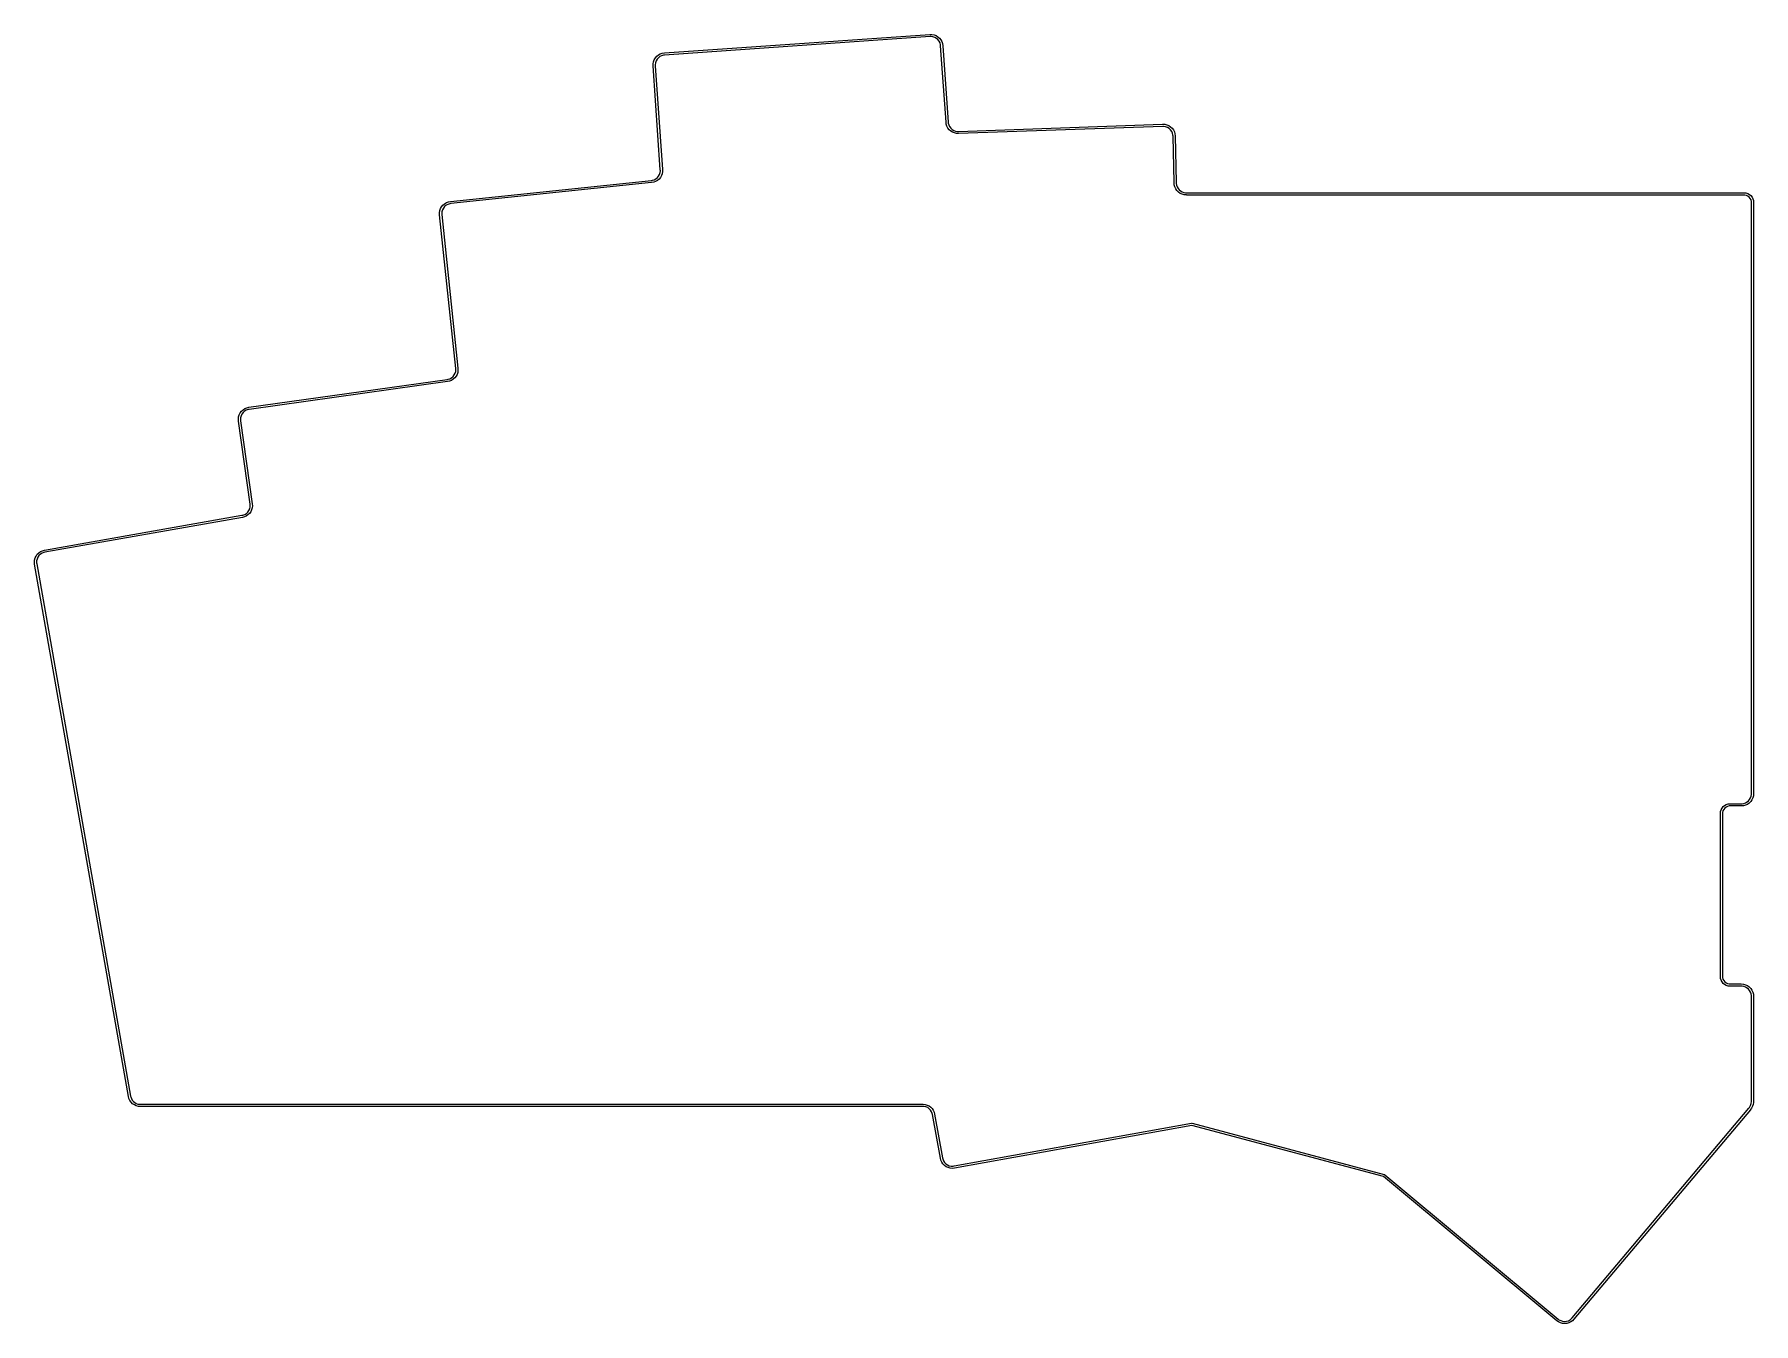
# Model space of a CAD drawing. Extents: x 19 to 174, y -140 to -23.
import ezdxf

# ---------------------------------------------------------------- set-up
doc = ezdxf.new("R2010")
doc.units = 0
doc.layers.add('BLACK', color=7, linetype='CONTINUOUS')

msp = doc.modelspace()

# ---------------------------------------------------------------- linework, layer by layer
at = {"layer": 'BLACK', "linetype": 'CONTINUOUS'}
for p, q in [((75.351, -24.876), (99.2925, -23.2018)), ((99.2925, -23.2018), (99.4842, -23.2051)), ((99.2925, -23.2018), (99.2925, -23.2018)), ((99.2925, -23.2018), (99.2925, -23.2018)), ((99.2925, -23.2018), (99.2925, -23.2018)), ((99.4842, -23.2051), (99.6725, -23.2417)), ((99.6725, -23.2417), (99.8515, -23.3104)), ((99.3065, -23.4013), (75.365, -25.0755)), ((99.3949, -23.3951), (99.3065, -23.4013)), ((99.3065, -23.4013), (99.3065, -23.4013)), ((99.3065, -23.4013), (99.3065, -23.4013)), ((99.3065, -23.4013), (99.3065, -23.4013)), ((99.5708, -23.4175), (99.3949, -23.3951)), ((99.7389, -23.4738), (99.5708, -23.4175)), ((99.8928, -23.5617), (99.7389, -23.4738)), ((99.8515, -23.3104), (100.016, -23.4092)), ((100.027, -23.678), (99.8928, -23.5617)), ((100.016, -23.4092), (100.161, -23.535)), ((100.135, -23.8182), (100.027, -23.678)), ((100.214, -23.9769), (100.135, -23.8182)), ((100.161, -23.535), (100.281, -23.684)), ((100.261, -24.1479), (100.214, -23.9769)), ((100.267, -24.2363), (100.261, -24.1479)), ((100.749, -31.1264), (100.267, -24.2363)), ((100.267, -24.2363), (100.267, -24.2363)), ((100.267, -24.2363), (100.267, -24.2363)), ((100.267, -24.2363), (100.267, -24.2363)), ((100.267, -24.2363), (100.267, -24.2363)), ((100.281, -23.684), (100.374, -23.8517)), ((100.374, -23.8517), (100.437, -24.033)), ((100.437, -24.033), (100.467, -24.2224)), ((100.467, -24.2224), (100.467, -24.2224)), ((100.467, -24.2224), (100.467, -24.2224)), ((100.467, -24.2224), (100.948, -31.1124)), ((74.3304, -26.05), (74.3338, -25.8583)), ((74.9851, -35.4119), (74.3304, -26.05)), ((74.3304, -26.05), (74.3304, -26.05)), ((74.3304, -26.05), (74.3304, -26.05)), ((74.3304, -26.05), (74.3304, -26.05)), ((74.3338, -25.8583), (74.3703, -25.6701)), ((74.3703, -25.6701), (74.4391, -25.4911)), ((74.4391, -25.4911), (74.5378, -25.3267)), ((74.5461, -25.7718), (74.5237, -25.9476)), ((74.5237, -25.9476), (74.5299, -26.0361)), ((74.5299, -26.0361), (74.5299, -26.0361)), ((74.5299, -26.0361), (75.1846, -35.398)), ((74.5378, -25.3267), (74.6636, -25.182)), ((74.6024, -25.6036), (74.5461, -25.7718)), ((74.6903, -25.4497), (74.6024, -25.6036)), ((74.6636, -25.182), (74.8126, -25.0613)), ((74.8066, -25.3159), (74.6903, -25.4497)), ((74.9468, -25.2074), (74.8066, -25.3159)), ((74.8126, -25.0613), (74.9803, -24.9684)), ((75.1055, -25.1283), (74.9468, -25.2074)), ((74.9803, -24.9684), (75.1616, -24.9059)), ((75.2765, -25.0816), (75.1055, -25.1283)), ((75.1616, -24.9059), (75.351, -24.8759)), ((75.3648, -25.0754), (75.2765, -25.0816)), ((75.351, -24.8759), (75.351, -24.876)), ((75.351, -24.876), (75.351, -24.876)), ((75.351, -24.876), (75.351, -24.876)), ((75.3649, -25.0755), (75.3648, -25.0754)), ((75.365, -25.0755), (75.3649, -25.0755)), ((75.365, -25.0755), (75.365, -25.0755)), ((75.365, -25.0755), (75.365, -25.0755)), ((100.749, -31.1267), (100.749, -31.1264)), ((100.778, -31.3116), (100.749, -31.1267)), ((100.838, -31.4892), (100.778, -31.3116)), ((100.927, -31.6541), (100.838, -31.4892)), ((101.043, -31.8014), (100.927, -31.6541)), ((100.948, -31.1124), (100.948, -31.1124)), ((100.948, -31.1124), (100.948, -31.1124)), ((100.948, -31.1124), (100.948, -31.1124)), ((100.948, -31.1124), (100.955, -31.1988)), ((100.955, -31.1988), (100.999, -31.3662)), ((100.999, -31.3662), (101.075, -31.522)), ((101.183, -31.9268), (101.043, -31.8014)), ((101.075, -31.522), (101.18, -31.6604)), ((101.18, -31.6604), (101.308, -31.7764)), ((101.341, -32.0268), (101.183, -31.9268)), ((101.308, -31.7764), (101.457, -31.8656)), ((101.514, -32.0984), (101.341, -32.0268)), ((101.457, -31.8656), (101.62, -31.9249)), ((101.697, -32.1395), (101.514, -32.0984)), ((101.62, -31.9249), (101.791, -31.952)), ((101.885, -32.149), (101.697, -32.1395)), ((101.791, -31.952), (101.878, -31.9491)), ((101.878, -31.9491), (120.283, -31.3064)), ((120.29, -31.5062), (101.885, -32.149)), ((101.885, -32.149), (101.885, -32.149)), ((101.885, -32.149), (101.885, -32.149)), ((120.283, -31.3064), (120.474, -31.3164)), ((120.378, -31.5031), (120.29, -31.5062)), ((120.29, -31.5062), (120.29, -31.5062)), ((120.553, -31.5316), (120.378, -31.5031)), ((120.474, -31.3164), (120.661, -31.3595)), ((120.719, -31.5937), (120.553, -31.5316)), ((120.661, -31.3595), (120.838, -31.4344)), ((120.87, -31.687), (120.719, -31.5937)), ((120.838, -31.4344), (120.998, -31.5389)), ((121, -31.8079), (120.87, -31.687)), ((120.998, -31.5389), (121.139, -31.6696)), ((121.103, -31.9518), (121, -31.8079)), ((121.177, -32.1131), (121.103, -31.9518)), ((121.139, -31.6696), (121.254, -31.8228)), ((121.217, -32.2857), (121.177, -32.1131)), ((121.221, -32.3731), (121.217, -32.2857)), ((121.313, -36.5782), (121.221, -32.3731)), ((121.254, -31.8228), (121.341, -31.9936)), ((121.341, -31.9936), (121.397, -32.177)), ((121.397, -32.177), (121.42, -32.3673)), ((121.42, -32.3673), (121.42, -32.3673)), ((121.42, -32.3673), (121.42, -32.368)), ((121.42, -32.368), (121.42, -32.3686)), ((121.42, -32.3686), (121.513, -36.5738)), ((74.9699, -35.6704), (74.991, -35.4984)), ((74.991, -35.4984), (74.9851, -35.4119)), ((74.9851, -35.4119), (74.9851, -35.4119)), ((75.1816, -35.5854), (75.1469, -35.7697)), ((75.1846, -35.398), (75.1816, -35.5854)), ((75.1846, -35.398), (75.1846, -35.398)), ((75.1846, -35.398), (75.1846, -35.398)), ((56.0575, -38.2747), (74.1813, -36.3698)), ((74.2022, -36.5687), (56.0784, -38.4736)), ((74.1813, -36.3698), (74.1813, -36.3698)), ((74.1813, -36.3698), (74.1813, -36.3698)), ((74.1813, -36.3698), (74.1814, -36.3698)), ((74.1814, -36.3698), (74.2675, -36.3607)), ((74.3864, -36.5333), (74.2022, -36.5687)), ((74.2022, -36.5687), (74.2022, -36.5687)), ((74.2022, -36.5687), (74.2022, -36.5687)), ((74.2022, -36.5687), (74.2022, -36.5687)), ((74.2675, -36.3607), (74.4332, -36.31)), ((74.5618, -36.4671), (74.3864, -36.5333)), ((74.4332, -36.31), (74.5862, -36.2286)), ((74.7234, -36.3721), (74.5618, -36.4671)), ((74.5862, -36.2286), (74.7209, -36.1195)), ((74.7209, -36.1195), (74.8323, -35.9868)), ((74.8665, -36.251), (74.7234, -36.3721)), ((74.8323, -35.9868), (74.9163, -35.8352)), ((74.9871, -36.1074), (74.8665, -36.251)), ((74.9163, -35.8352), (74.9699, -35.6704)), ((75.0814, -35.9454), (74.9871, -36.1074)), ((75.1469, -35.7697), (75.0814, -35.9454)), ((121.313, -36.5788), (121.313, -36.5782)), ((121.33, -36.7697), (121.313, -36.5788)), ((121.38, -36.9575), (121.33, -36.7697)), ((121.462, -37.1337), (121.38, -36.9575)), ((121.574, -37.293), (121.462, -37.1337)), ((121.513, -36.5738), (121.512, -36.5748)), ((121.512, -36.5748), (121.513, -36.576)), ((121.513, -36.576), (121.513, -36.6561)), ((121.513, -36.6561), (121.54, -36.8138)), ((121.54, -36.8138), (121.595, -36.9643)), ((121.595, -36.9643), (121.675, -37.103)), ((121.675, -37.103), (121.778, -37.2257)), ((55.1676, -38.9212), (55.2606, -38.7535)), ((55.2606, -38.7535), (55.3813, -38.6045)), ((55.3813, -38.6045), (55.526, -38.4787)), ((55.5289, -38.7334), (55.4173, -38.8711)), ((55.526, -38.4787), (55.6903, -38.38)), ((55.6652, -38.62), (55.5289, -38.7334)), ((55.821, -38.5354), (55.6652, -38.62)), ((55.6903, -38.38), (55.8693, -38.3113)), ((55.9903, -38.4828), (55.821, -38.5354)), ((55.8693, -38.3113), (56.0575, -38.2747)), ((56.0784, -38.4736), (55.9903, -38.4828)), ((56.0575, -38.2747), (56.0575, -38.2747)), ((56.0575, -38.2747), (56.0575, -38.2747)), ((56.0575, -38.2747), (56.0575, -38.2747)), ((56.0784, -38.4736), (56.0784, -38.4736)), ((121.711, -37.4304), (121.574, -37.293)), ((121.87, -37.5419), (121.711, -37.4304)), ((121.778, -37.2257), (121.901, -37.3287)), ((122.047, -37.6241), (121.87, -37.5419)), ((121.901, -37.3287), (122.04, -37.4088)), ((122.04, -37.4088), (122.19, -37.4636)), ((122.234, -37.6744), (122.047, -37.6241)), ((122.19, -37.4636), (122.348, -37.4914)), ((122.425, -37.6911), (122.234, -37.6744)), ((122.348, -37.4914), (122.428, -37.4914)), ((122.428, -37.692), (122.425, -37.6911)), ((122.428, -37.4914), (122.43, -37.492)), ((172.72, -37.692), (122.428, -37.692)), ((122.43, -37.492), (172.72, -37.492)), ((172.72, -37.492), (172.888, -37.5086)), ((172.795, -37.692), (172.72, -37.692)), ((172.72, -37.692), (172.72, -37.692)), ((172.72, -37.692), (172.72, -37.692)), ((172.94, -37.7252), (172.795, -37.692)), ((172.888, -37.5086), (173.05, -37.5576)), ((173.074, -37.7899), (172.94, -37.7252)), ((173.05, -37.5576), (173.199, -37.6373)), ((173.191, -37.8829), (173.074, -37.7899)), ((173.284, -37.9996), (173.191, -37.8829)), ((173.199, -37.6373), (173.33, -37.7445)), ((173.349, -38.134), (173.284, -37.9996)), ((173.33, -37.7445), (173.437, -37.8751)), ((173.382, -38.2794), (173.349, -38.134)), ((173.382, -38.354), (173.382, -38.2794)), ((173.382, -91.694), (173.382, -38.354)), ((173.382, -38.354), (173.382, -38.354)), ((173.437, -37.8751), (173.516, -38.0241)), ((173.516, -38.0241), (173.565, -38.1858)), ((173.565, -38.1858), (173.582, -38.354)), ((173.582, -38.354), (173.582, -38.354)), ((173.582, -38.354), (173.582, -91.694)), ((55.0752, -39.2919), (55.1052, -39.1025)), ((55.0785, -39.4836), (55.0752, -39.2919)), ((56.5354, -53.3448), (55.0785, -39.4836)), ((55.0785, -39.4836), (55.0785, -39.4836)), ((55.0785, -39.4836), (55.0785, -39.4836)), ((55.1052, -39.1025), (55.1676, -38.9212)), ((55.2844, -39.198), (55.2682, -39.3746)), ((55.2682, -39.3746), (55.2774, -39.4627)), ((55.2774, -39.4627), (56.7343, -53.3239)), ((55.3348, -39.028), (55.2844, -39.198)), ((55.4173, -38.8711), (55.3348, -39.028)), ((55.8514, -54.318), (56.0153, -54.2615)), ((56.0153, -54.2615), (56.1653, -54.1749)), ((56.1653, -54.1749), (56.2961, -54.0612)), ((56.2961, -54.0612), (56.4028, -53.9246)), ((56.4463, -54.1875), (56.3074, -54.3135)), ((56.4028, -53.9246), (56.4815, -53.7702)), ((56.5617, -54.0398), (56.4463, -54.1875)), ((56.4815, -53.7702), (56.5293, -53.6036)), ((56.5293, -53.6036), (56.5444, -53.431)), ((56.5444, -53.431), (56.5354, -53.3448)), ((56.5354, -53.3448), (56.5354, -53.3448)), ((56.6504, -53.8746), (56.5617, -54.0398)), ((56.7097, -53.6967), (56.6504, -53.8746)), ((56.7379, -53.5113), (56.7097, -53.6967)), ((56.7343, -53.3239), (56.7343, -53.3239)), ((56.7343, -53.3239), (56.7379, -53.5113)), ((37.8767, -56.8442), (55.7656, -54.3301)), ((55.7934, -54.5282), (37.9045, -57.0423)), ((55.7656, -54.3301), (55.8514, -54.318)), ((55.7656, -54.3301), (55.7656, -54.3301)), ((55.7656, -54.3301), (55.7656, -54.3301)), ((55.7656, -54.3301), (55.7656, -54.3301)), ((55.7935, -54.5281), (55.7934, -54.5282)), ((55.7934, -54.5282), (55.7934, -54.5282)), ((55.9762, -54.4863), (55.7935, -54.5281)), ((56.1492, -54.4141), (55.9762, -54.4863)), ((56.3074, -54.3135), (56.1492, -54.4141)), ((37.0099, -57.5215), (37.0969, -57.3506)), ((37.0969, -57.3506), (37.2123, -57.1975)), ((37.2123, -57.1975), (37.3525, -57.0668)), ((37.3643, -57.3211), (37.2576, -57.4627)), ((37.3525, -57.0668), (37.5133, -56.9623)), ((37.4966, -57.2031), (37.3643, -57.3211)), ((37.6494, -57.1131), (37.4966, -57.2031)), ((37.5133, -56.9623), (37.6898, -56.8874)), ((37.8167, -57.0547), (37.6494, -57.1131)), ((37.6898, -56.8874), (37.8766, -56.8443)), ((37.9045, -57.0423), (37.8167, -57.0547)), ((37.8766, -56.8443), (37.8766, -56.8442)), ((37.8766, -56.8442), (37.8766, -56.8442)), ((37.8766, -56.8442), (37.8766, -56.8442)), ((37.8766, -56.8442), (37.8767, -56.8442)), ((37.9045, -57.0423), (37.9045, -57.0423)), ((36.9304, -57.8951), (36.9538, -57.7048)), ((36.9404, -58.0866), (36.9304, -57.8951)), ((37.9931, -65.5767), (36.9404, -58.0866)), ((36.9404, -58.0866), (36.9404, -58.0866)), ((36.9404, -58.0866), (36.9404, -58.0866)), ((36.9404, -58.0866), (36.9404, -58.0866)), ((36.9538, -57.7048), (37.0099, -57.5215)), ((37.1362, -57.794), (37.1262, -57.971)), ((37.1262, -57.971), (37.1385, -58.0588)), ((37.1806, -57.6224), (37.1362, -57.794)), ((37.1385, -58.0588), (37.1385, -58.0588)), ((37.1385, -58.0588), (38.1912, -65.5488)), ((37.2576, -57.4627), (37.1806, -57.6224)), ((19.4457, -69.7291), (37.2581, -66.5883)), ((37.2581, -66.5882), (37.3435, -66.5731)), ((37.2582, -66.5883), (37.2581, -66.5882)), ((37.2581, -66.5883), (37.2582, -66.5883)), ((37.2582, -66.5883), (37.2582, -66.5883)), ((37.3435, -66.5731), (37.5053, -66.511)), ((37.6444, -66.6587), (37.4741, -66.737)), ((37.5053, -66.511), (37.6522, -66.4192)), ((37.7991, -66.5527), (37.6444, -66.6587)), ((37.6522, -66.4192), (37.779, -66.301)), ((37.779, -66.301), (37.8808, -66.1608)), ((37.9334, -66.422), (37.7991, -66.5527)), ((37.8808, -66.1608), (37.9541, -66.0037)), ((38.0436, -66.2703), (37.9334, -66.422)), ((37.9541, -66.0037), (37.996, -65.8356)), ((38.0051, -65.6625), (37.9931, -65.5767)), ((37.9931, -65.5767), (37.9931, -65.5767)), ((37.996, -65.8356), (38.0051, -65.6625)), ((38.1265, -66.1021), (38.0436, -66.2703)), ((38.1796, -65.9223), (38.1265, -66.1021)), ((38.2013, -65.7361), (38.1796, -65.9223)), ((38.1912, -65.5488), (38.1912, -65.5488)), ((38.1912, -65.5488), (38.1912, -65.5488)), ((38.1912, -65.5488), (38.1912, -65.5488)), ((38.1912, -65.5488), (38.2013, -65.7361)), ((37.2929, -66.7852), (19.4805, -69.926)), ((37.2931, -66.7851), (37.2929, -66.7852)), ((37.4741, -66.737), (37.2931, -66.7851)), ((19.2605, -69.7787), (19.4457, -69.7291)), ((19.4457, -69.7291), (19.4457, -69.7291)), ((18.5368, -70.8124), (18.5535, -70.6213)), ((18.5535, -71.0034), (18.5368, -70.8124)), ((18.5535, -70.6213), (18.6031, -70.4361)), ((27.0189, -119.013), (18.5535, -71.0034)), ((18.5535, -71.0034), (18.5535, -71.0034)), ((18.6031, -70.4361), (18.6841, -70.2624)), ((18.6841, -70.2624), (18.7941, -70.1053)), ((18.7389, -70.7041), (18.735, -70.8813)), ((18.735, -70.8813), (18.7504, -70.9686)), ((18.7773, -70.531), (18.7389, -70.7041)), ((18.7504, -70.9686), (18.7504, -70.9686)), ((18.7504, -70.9686), (27.2159, -118.979)), ((18.8487, -70.3687), (18.7773, -70.531)), ((18.7941, -70.1053), (18.9297, -69.9697)), ((18.9504, -70.2235), (18.8487, -70.3687)), ((18.9297, -69.9697), (19.0868, -69.8597)), ((19.0784, -70.1009), (18.9504, -70.2235)), ((19.2279, -70.0057), (19.0784, -70.1009)), ((19.0868, -69.8597), (19.2605, -69.7787)), ((19.3932, -69.9414), (19.2279, -70.0057)), ((19.4805, -69.926), (19.3932, -69.9414)), ((19.4805, -69.926), (19.4805, -69.926)), ((19.4805, -69.926), (19.4805, -69.926)), ((19.4805, -69.926), (19.4805, -69.926)), ((170.654, -93.1421), (170.733, -92.9931)), ((170.733, -92.9931), (170.84, -92.8625)), ((170.84, -92.8625), (170.971, -92.7553)), ((170.979, -93.0009), (170.886, -93.1176)), ((170.971, -92.7553), (171.12, -92.6756)), ((171.096, -92.9079), (170.979, -93.0009)), ((171.23, -92.8432), (171.096, -92.9079)), ((171.12, -92.6756), (171.282, -92.6266)), ((171.375, -92.81), (171.23, -92.8432)), ((171.282, -92.6266), (171.45, -92.61)), ((171.45, -92.81), (171.375, -92.81)), ((171.45, -92.61), (172.466, -92.61)), ((172.466, -92.81), (171.45, -92.81)), ((172.466, -92.61), (172.466, -92.61)), ((172.466, -92.61), (172.546, -92.61)), ((172.66, -92.793), (172.466, -92.81)), ((172.466, -92.81), (172.466, -92.81)), ((172.546, -92.61), (172.704, -92.5822)), ((172.848, -92.7427), (172.66, -92.793)), ((172.704, -92.5822), (172.855, -92.5274)), ((173.024, -92.6605), (172.848, -92.7427)), ((172.855, -92.5274), (172.993, -92.4472)), ((172.993, -92.4472), (173.116, -92.3442)), ((173.183, -92.5489), (173.024, -92.6605)), ((173.116, -92.3442), (173.219, -92.2214)), ((173.321, -92.4114), (173.183, -92.5489)), ((173.219, -92.2214), (173.299, -92.0826)), ((173.299, -92.0826), (173.354, -91.932)), ((173.432, -92.252), (173.321, -92.4114)), ((173.354, -91.932), (173.382, -91.7741)), ((173.382, -91.7741), (173.382, -91.694)), ((173.515, -92.0757), (173.432, -92.252)), ((173.565, -91.8878), (173.515, -92.0757)), ((173.582, -91.694), (173.565, -91.8878)), ((170.588, -93.472), (170.605, -93.3038)), ((170.588, -108.204), (170.588, -93.472)), ((170.605, -93.3038), (170.654, -93.1421)), ((170.821, -93.252), (170.788, -93.3974)), ((170.788, -93.3974), (170.788, -93.472)), ((170.788, -93.472), (170.788, -108.204)), ((170.886, -93.1176), (170.821, -93.252)), ((170.605, -108.372), (170.588, -108.204)), ((170.588, -108.204), (170.588, -108.204)), ((170.654, -108.534), (170.605, -108.372)), ((170.788, -108.204), (170.788, -108.204)), ((170.788, -108.204), (170.788, -108.204)), ((170.788, -108.204), (170.788, -108.279)), ((170.788, -108.279), (170.821, -108.424)), ((170.821, -108.424), (170.886, -108.558)), ((170.733, -108.683), (170.654, -108.534)), ((170.84, -108.814), (170.733, -108.683)), ((170.971, -108.921), (170.84, -108.814)), ((170.886, -108.558), (170.979, -108.675)), ((171.12, -109), (170.971, -108.921)), ((170.979, -108.675), (171.096, -108.768)), ((171.096, -108.768), (171.23, -108.833)), ((171.282, -109.049), (171.12, -109)), ((171.23, -108.833), (171.375, -108.866)), ((171.45, -109.066), (171.282, -109.049)), ((171.375, -108.866), (171.45, -108.866)), ((171.45, -108.866), (172.466, -108.866)), ((172.466, -109.066), (171.45, -109.066)), ((171.45, -109.066), (171.45, -109.066)), ((171.45, -109.066), (171.45, -109.066)), ((172.466, -108.866), (172.66, -108.883)), ((172.546, -109.066), (172.466, -109.066)), ((172.704, -109.094), (172.546, -109.066)), ((172.66, -108.883), (172.848, -108.933)), ((172.855, -109.149), (172.704, -109.094)), ((172.848, -108.933), (173.024, -109.016)), ((172.993, -109.229), (172.855, -109.149)), ((173.116, -109.332), (172.993, -109.229)), ((173.024, -109.016), (173.183, -109.127)), ((173.219, -109.455), (173.116, -109.332)), ((173.183, -109.127), (173.321, -109.265)), ((173.299, -109.593), (173.219, -109.455)), ((173.354, -109.744), (173.299, -109.593)), ((173.321, -109.265), (173.432, -109.424)), ((173.382, -109.902), (173.354, -109.744)), ((173.382, -109.982), (173.382, -109.902)), ((173.382, -119.38), (173.382, -109.982)), ((173.382, -109.982), (173.382, -109.982)), ((173.432, -109.424), (173.515, -109.6)), ((173.515, -109.6), (173.565, -109.788)), ((173.565, -109.788), (173.582, -109.982)), ((173.582, -109.982), (173.582, -109.982)), ((173.582, -109.982), (173.582, -109.982)), ((173.582, -109.982), (173.582, -119.38)), ((27.0685, -119.199), (27.0189, -119.013)), ((27.0189, -119.013), (27.0189, -119.013)), ((27.0189, -119.013), (27.0189, -119.013)), ((27.1496, -119.372), (27.0685, -119.199)), ((27.2596, -119.53), (27.1496, -119.372)), ((27.2159, -118.979), (27.2159, -118.979)), ((27.2159, -118.979), (27.2295, -119.056)), ((27.2295, -119.056), (27.2834, -119.204)), ((27.2834, -119.204), (27.3622, -119.341)), ((27.3622, -119.341), (27.4635, -119.461)), ((173.382, -119.474), (173.382, -119.38)), ((173.582, -119.38), (173.571, -119.556)), ((173.582, -119.38), (173.582, -119.38)), ((27.3953, -119.665), (27.2596, -119.53)), ((27.5524, -119.775), (27.3953, -119.665)), ((27.4635, -119.461), (27.5842, -119.562)), ((27.7263, -119.856), (27.5524, -119.775)), ((27.5842, -119.562), (27.7206, -119.641)), ((27.7206, -119.641), (27.8686, -119.695)), ((27.9115, -119.906), (27.7263, -119.856)), ((27.8686, -119.695), (28.0238, -119.722)), ((28.1026, -119.922), (27.9115, -119.906)), ((28.0238, -119.722), (28.1025, -119.722)), ((28.1025, -119.722), (28.1025, -119.722)), ((28.1025, -119.722), (28.1026, -119.722)), ((28.1026, -119.722), (98.6846, -119.71)), ((98.6831, -119.91), (28.1026, -119.922)), ((28.1026, -119.922), (28.1026, -119.922)), ((28.1026, -119.922), (28.1026, -119.922)), ((28.1026, -119.922), (28.1026, -119.922)), ((28.1026, -119.922), (28.1026, -119.922)), ((98.7686, -119.912), (98.6831, -119.91)), ((98.6846, -119.71), (98.686, -119.71)), ((98.686, -119.71), (98.6877, -119.71)), ((98.6877, -119.71), (98.872, -119.731)), ((98.938, -119.951), (98.7686, -119.912)), ((98.872, -119.731), (99.05, -119.783)), ((99.0968, -120.022), (98.938, -119.951)), ((99.05, -119.783), (99.2165, -119.865)), ((99.2387, -120.122), (99.0968, -120.022)), ((99.2165, -119.865), (99.3667, -119.974)), ((99.3585, -120.248), (99.2387, -120.122)), ((99.4516, -120.395), (99.3585, -120.248)), ((99.3667, -119.974), (99.4962, -120.107)), ((99.5144, -120.557), (99.4516, -120.395)), ((99.4962, -120.107), (99.6012, -120.26)), ((99.5295, -120.643), (99.5144, -120.557)), ((99.5295, -120.643), (99.5294, -120.643)), ((99.5294, -120.643), (99.5295, -120.643)), ((100.238, -124.588), (99.5295, -120.643)), ((99.5295, -120.643), (99.5295, -120.643)), ((99.6012, -120.26), (99.6787, -120.429)), ((99.6787, -120.429), (99.7264, -120.608)), ((99.7264, -120.608), (99.7264, -120.608)), ((99.7264, -120.608), (100.434, -124.553)), ((157.227, -138.983), (173.15, -120.08)), ((173.304, -120.206), (157.38, -139.112)), ((173.15, -120.08), (173.205, -120.007)), ((173.205, -120.007), (173.292, -119.839)), ((173.292, -119.839), (173.352, -119.661)), ((173.305, -120.204), (173.304, -120.206)), ((173.308, -120.202), (173.305, -120.204)), ((173.404, -120.055), (173.308, -120.202)), ((173.352, -119.661), (173.382, -119.474)), ((173.481, -119.896), (173.404, -120.055)), ((173.537, -119.729), (173.481, -119.896)), ((173.571, -119.556), (173.537, -119.729)), ((101.477, -125.283), (122.891, -121.434)), ((122.905, -121.635), (101.512, -125.48)), ((122.891, -121.434), (122.913, -121.437)), ((140.201, -126.237), (122.905, -121.635)), ((122.913, -121.437), (122.935, -121.436)), ((122.935, -121.436), (140.274, -126.05)), ((100.238, -124.589), (100.238, -124.588)), ((100.287, -124.773), (100.238, -124.589)), ((100.368, -124.947), (100.287, -124.773)), ((100.478, -125.104), (100.368, -124.947)), ((100.434, -124.553), (100.434, -124.553)), ((100.434, -124.553), (100.434, -124.553)), ((100.434, -124.553), (100.434, -124.553)), ((100.434, -124.553), (100.45, -124.641)), ((100.45, -124.641), (100.514, -124.806)), ((100.614, -125.24), (100.478, -125.104)), ((100.514, -124.806), (100.609, -124.955)), ((100.609, -124.955), (100.732, -125.084)), ((100.771, -125.35), (100.614, -125.24)), ((100.732, -125.084), (100.877, -125.185)), ((100.945, -125.431), (100.771, -125.35)), ((100.877, -125.185), (101.039, -125.257)), ((101.13, -125.48), (100.945, -125.431)), ((101.039, -125.257), (101.213, -125.295)), ((101.321, -125.497), (101.13, -125.48)), ((101.213, -125.295), (101.39, -125.299)), ((101.512, -125.48), (101.321, -125.497)), ((101.39, -125.299), (101.477, -125.283)), ((101.477, -125.283), (101.477, -125.283)), ((101.512, -125.48), (101.512, -125.48)), ((101.512, -125.48), (101.512, -125.48)), ((101.512, -125.48), (101.512, -125.48)), ((155.83, -139.247), (140.201, -126.237)), ((140.274, -126.05), (140.292, -126.061)), ((140.292, -126.061), (140.312, -126.069)), ((140.312, -126.069), (155.959, -139.094)), ((155.83, -139.248), (155.83, -139.247)), ((155.83, -139.247), (155.83, -139.247)), ((155.987, -139.358), (155.83, -139.248)), ((155.959, -139.094), (155.959, -139.094)), ((155.959, -139.094), (155.959, -139.094)), ((155.959, -139.094), (155.959, -139.094)), ((155.959, -139.094), (156.027, -139.151)), ((156.161, -139.439), (155.987, -139.358)), ((156.027, -139.151), (156.182, -139.237)), ((156.346, -139.488), (156.161, -139.439)), ((156.182, -139.237), (156.351, -139.29)), ((156.537, -139.505), (156.346, -139.488)), ((156.351, -139.29), (156.527, -139.309)), ((156.527, -139.309), (156.704, -139.294)), ((156.728, -139.488), (156.537, -139.505)), ((156.704, -139.294), (156.874, -139.244)), ((156.914, -139.439), (156.728, -139.488)), ((156.874, -139.244), (157.032, -139.162)), ((157.087, -139.357), (156.914, -139.439)), ((157.032, -139.162), (157.17, -139.051)), ((157.244, -139.247), (157.087, -139.357)), ((157.17, -139.051), (157.227, -138.983)), ((157.227, -138.983), (157.227, -138.983)), ((157.227, -138.983), (157.227, -138.983)), ((157.38, -139.112), (157.244, -139.247)), ((157.38, -139.112), (157.38, -139.112))]:
    msp.add_line(p, q, dxfattribs=at)

doc.saveas('drawing.dxf')
